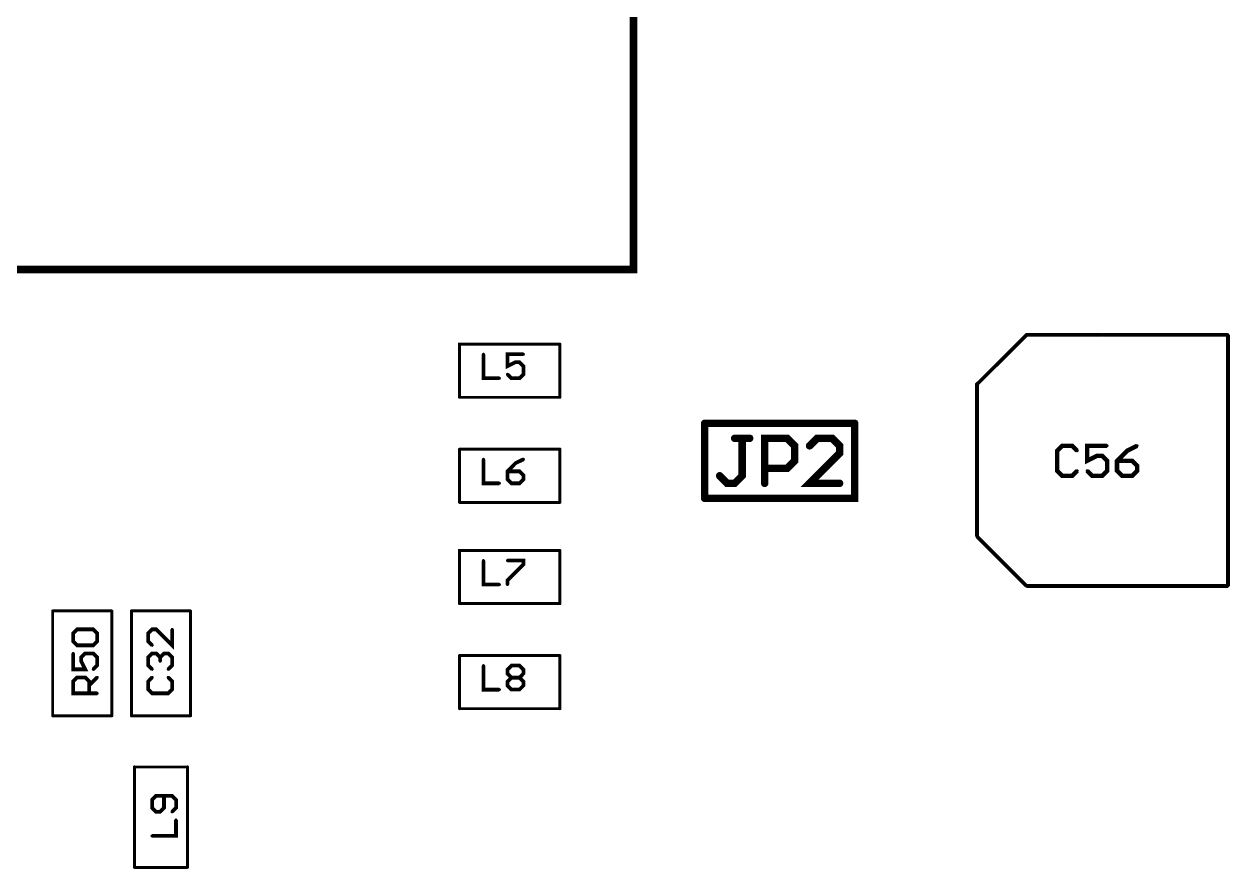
# Model space of a CAD drawing. Extents: x -4.2 to 14.8, y -3.5 to 8.8.
# Drawn here: x 0.001233 to 0.00284, y 0.002806 to 0.003932 of the extents above; entities that cross this region are included whole.
import ezdxf

# ---------------------------------------------------------------- set-up
doc = ezdxf.new("R2010")
doc.units = 0
doc.layers.add('2D_LINE_00', color=1, linetype='CONTINUOUS')

# ---------------------------------------------------------------- blocks, each defined once
blk = doc.blocks.new('SMOOTH_0$00001')
at = {"const_width": 0.00000499}
blk.add_lwpolyline([(-0.0000025, 0, 1), (0.0000025, 0, 1)], format="xyb", close=True, dxfattribs=at)
blk = doc.blocks.new('DRAWING_84')
at = {"layer": '2D_LINE_00', "const_width": 0.00001}
blk.add_lwpolyline([(0, 0), (0.002195, 0), (0.002195, 0.001195)], dxfattribs=at)
at = {"layer": '2D_LINE_00'}
blk.add_blockref('SMOOTH_0$00001', (0.002195, 0), dxfattribs=at)
blk = doc.blocks.new('DRAWING_96')
at = {"layer": '2D_LINE_00', "const_width": 0.00001}
blk.add_lwpolyline([(0, 0), (0, 0.0001)], dxfattribs=at)
at = {"layer": '2D_LINE_00'}
for p in [(0, 0.0001), (0, 0)]:
    blk.add_blockref('SMOOTH_0$00001', p, dxfattribs=at)
blk = doc.blocks.new('DRAWING_97')
at = {"layer": '2D_LINE_00', "const_width": 0.00001}
blk.add_lwpolyline([(0, 0), (0.0002, 0), (0.0002, 0.0001)], dxfattribs=at)
at = {"layer": '2D_LINE_00'}
for p in [(0.0002, 0.0001), (0, 0), (0.0002, 0)]:
    blk.add_blockref('SMOOTH_0$00001', p, dxfattribs=at)
blk = doc.blocks.new('DRAWING_98')
at = {"layer": '2D_LINE_00', "const_width": 0.00001}
blk.add_lwpolyline([(0, 0), (0.0002, 0)], dxfattribs=at)
at = {"layer": '2D_LINE_00'}
for p in [(0, 0), (0.0002, 0)]:
    blk.add_blockref('SMOOTH_0$00001', p, dxfattribs=at)
blk = doc.blocks.new('DRAWING_368')
at = {"layer": '2D_LINE_00', "const_width": 0.00001}
blk.add_lwpolyline([(0, 0), (-0.00002, 0), (-0.00001, 0), (-0.00001, -0.00005), (-0.00002, -0.00006), (-0.00003, -0.00006), (-0.00004, -0.00005)], dxfattribs=at)
at = {"layer": '2D_LINE_00'}
for p in [(-0.00002, 0), (-0.00001, 0), (0, 0), (-0.00004, -0.00005), (-0.00001, -0.00005), (-0.00003, -0.00006), (-0.00002, -0.00006)]:
    blk.add_blockref('SMOOTH_0$00001', p, dxfattribs=at)
blk = doc.blocks.new('DRAWING_369')
at = {"layer": '2D_LINE_00', "const_width": 0.00001}
blk.add_lwpolyline([(0, 0), (0, 0.00006), (0.00003, 0.00006), (0.00004, 0.00005), (0.00004, 0.00003), (0.00003, 0.00002), (0, 0.00002)], dxfattribs=at)
at = {"layer": '2D_LINE_00'}
for p in [(0, 0.00006), (0.00003, 0.00006), (0.00004, 0.00005), (0.00004, 0.00003), (0, 0.00002), (0.00003, 0.00002), (0, 0)]:
    blk.add_blockref('SMOOTH_0$00001', p, dxfattribs=at)
blk = doc.blocks.new('DRAWING_370')
at = {"layer": '2D_LINE_00', "const_width": 0.00001}
blk.add_lwpolyline([(0, 0), (-0.00004, 0), (0, 0.00004), (0, 0.00005), (-0.00001, 0.00006), (-0.00003, 0.00006), (-0.00004, 0.00005)], dxfattribs=at)
at = {"layer": '2D_LINE_00'}
for p in [(-0.00003, 0.00006), (-0.00001, 0.00006), (-0.00004, 0.00005), (0, 0.00005), (0, 0.00004), (-0.00004, 0), (0, 0)]:
    blk.add_blockref('SMOOTH_0$00001', p, dxfattribs=at)
blk = doc.blocks.new('SMOOTH_0$000003937')
at = {"const_width": 0.00000197}
blk.add_lwpolyline([(-0.000001, 0, 1), (0.000001, 0, 1)], format="xyb", close=True, dxfattribs=at)
blk = doc.blocks.new('DRAWING_893')
at = {"layer": '2D_LINE_00', "const_width": 0.00000394}
blk.add_lwpolyline([(0, 0), (0.0000787, 0)], dxfattribs=at)
at = {"layer": '2D_LINE_00'}
for p in [(0, 0), (0.0000787, 0)]:
    blk.add_blockref('SMOOTH_0$000003937', p, dxfattribs=at)
blk = doc.blocks.new('DRAWING_894')
at = {"layer": '2D_LINE_00', "const_width": 0.00000394}
blk.add_lwpolyline([(0, 0), (0, 0.0001397)], dxfattribs=at)
at = {"layer": '2D_LINE_00'}
for p in [(0, 0.0001397), (0, 0)]:
    blk.add_blockref('SMOOTH_0$000003937', p, dxfattribs=at)
blk = doc.blocks.new('DRAWING_895')
at = {"layer": '2D_LINE_00', "const_width": 0.00000394}
blk.add_lwpolyline([(0, 0), (0, 0.0001397)], dxfattribs=at)
at = {"layer": '2D_LINE_00'}
for p in [(0, 0.0001397), (0, 0)]:
    blk.add_blockref('SMOOTH_0$000003937', p, dxfattribs=at)
blk = doc.blocks.new('DRAWING_896')
at = {"layer": '2D_LINE_00', "const_width": 0.00000394}
blk.add_lwpolyline([(0, 0), (0.0000787, 0)], dxfattribs=at)
at = {"layer": '2D_LINE_00'}
for p in [(0, 0), (0.0000787, 0)]:
    blk.add_blockref('SMOOTH_0$000003937', p, dxfattribs=at)
blk = doc.blocks.new('DRAWING_1120')
at = {"layer": '2D_LINE_00', "const_width": 0.00000394}
blk.add_lwpolyline([(0, 0), (0.0000787, 0)], dxfattribs=at)
at = {"layer": '2D_LINE_00'}
for p in [(0, 0), (0.0000787, 0)]:
    blk.add_blockref('SMOOTH_0$000003937', p, dxfattribs=at)
blk = doc.blocks.new('DRAWING_1121')
at = {"layer": '2D_LINE_00', "const_width": 0.00000394}
blk.add_lwpolyline([(0, 0), (0, 0.0001397)], dxfattribs=at)
at = {"layer": '2D_LINE_00'}
for p in [(0, 0.0001397), (0, 0)]:
    blk.add_blockref('SMOOTH_0$000003937', p, dxfattribs=at)
blk = doc.blocks.new('DRAWING_1122')
at = {"layer": '2D_LINE_00', "const_width": 0.00000394}
blk.add_lwpolyline([(0, 0), (0, 0.0001397)], dxfattribs=at)
at = {"layer": '2D_LINE_00'}
for p in [(0, 0.0001397), (0, 0)]:
    blk.add_blockref('SMOOTH_0$000003937', p, dxfattribs=at)
blk = doc.blocks.new('DRAWING_1123')
at = {"layer": '2D_LINE_00', "const_width": 0.00000394}
blk.add_lwpolyline([(0, 0), (0.0000787, 0)], dxfattribs=at)
at = {"layer": '2D_LINE_00'}
for p in [(0, 0), (0.0000787, 0)]:
    blk.add_blockref('SMOOTH_0$000003937', p, dxfattribs=at)
blk = doc.blocks.new('DRAWING_1168')
at = {"layer": '2D_LINE_00', "const_width": 0.00000394}
blk.add_lwpolyline([(0, 0), (0.0000708, 0)], dxfattribs=at)
at = {"layer": '2D_LINE_00'}
for p in [(0, 0), (0.0000708, 0)]:
    blk.add_blockref('SMOOTH_0$000003937', p, dxfattribs=at)
blk = doc.blocks.new('DRAWING_1169')
at = {"layer": '2D_LINE_00', "const_width": 0.00000394}
blk.add_lwpolyline([(0, 0), (0.0000708, 0)], dxfattribs=at)
at = {"layer": '2D_LINE_00'}
for p in [(0, 0), (0.0000708, 0)]:
    blk.add_blockref('SMOOTH_0$000003937', p, dxfattribs=at)
blk = doc.blocks.new('DRAWING_1170')
at = {"layer": '2D_LINE_00', "const_width": 0.00000394}
blk.add_lwpolyline([(0, 0), (0, 0.0001339)], dxfattribs=at)
at = {"layer": '2D_LINE_00'}
for p in [(0, 0.0001339), (0, 0)]:
    blk.add_blockref('SMOOTH_0$000003937', p, dxfattribs=at)
blk = doc.blocks.new('DRAWING_1171')
at = {"layer": '2D_LINE_00', "const_width": 0.00000394}
blk.add_lwpolyline([(0, 0), (0, 0.0001339)], dxfattribs=at)
at = {"layer": '2D_LINE_00'}
for p in [(0, 0.0001339), (0, 0)]:
    blk.add_blockref('SMOOTH_0$000003937', p, dxfattribs=at)
blk = doc.blocks.new('DRAWING_1172')
at = {"layer": '2D_LINE_00', "const_width": 0.00000394}
blk.add_lwpolyline([(0, 0), (0.0001339, 0)], dxfattribs=at)
at = {"layer": '2D_LINE_00'}
for p in [(0, 0), (0.0001339, 0)]:
    blk.add_blockref('SMOOTH_0$000003937', p, dxfattribs=at)
blk = doc.blocks.new('DRAWING_1173')
at = {"layer": '2D_LINE_00', "const_width": 0.00000394}
blk.add_lwpolyline([(0, 0), (0.0001339, 0)], dxfattribs=at)
at = {"layer": '2D_LINE_00'}
for p in [(0, 0), (0.0001339, 0)]:
    blk.add_blockref('SMOOTH_0$000003937', p, dxfattribs=at)
blk = doc.blocks.new('DRAWING_1174')
at = {"layer": '2D_LINE_00', "const_width": 0.00000394}
blk.add_lwpolyline([(0, 0), (0, 0.0000708)], dxfattribs=at)
at = {"layer": '2D_LINE_00'}
for p in [(0, 0.0000708), (0, 0)]:
    blk.add_blockref('SMOOTH_0$000003937', p, dxfattribs=at)
blk = doc.blocks.new('DRAWING_1175')
at = {"layer": '2D_LINE_00', "const_width": 0.00000394}
blk.add_lwpolyline([(0, 0), (0, 0.0000708)], dxfattribs=at)
at = {"layer": '2D_LINE_00'}
for p in [(0, 0.0000708), (0, 0)]:
    blk.add_blockref('SMOOTH_0$000003937', p, dxfattribs=at)
blk = doc.blocks.new('DRAWING_1176')
at = {"layer": '2D_LINE_00', "const_width": 0.00000394}
blk.add_lwpolyline([(0, 0), (0, 0.0000708)], dxfattribs=at)
at = {"layer": '2D_LINE_00'}
for p in [(0, 0.0000708), (0, 0)]:
    blk.add_blockref('SMOOTH_0$000003937', p, dxfattribs=at)
blk = doc.blocks.new('DRAWING_1177')
at = {"layer": '2D_LINE_00', "const_width": 0.00000394}
blk.add_lwpolyline([(0, 0), (0, 0.0000708), (0.0001339, 0.0000708)], dxfattribs=at)
at = {"layer": '2D_LINE_00'}
for p in [(0, 0.0000708), (0.0001339, 0.0000708), (0, 0)]:
    blk.add_blockref('SMOOTH_0$000003937', p, dxfattribs=at)
blk = doc.blocks.new('DRAWING_1178')
at = {"layer": '2D_LINE_00', "const_width": 0.00000394}
blk.add_lwpolyline([(0, 0), (0.0001339, 0)], dxfattribs=at)
at = {"layer": '2D_LINE_00'}
for p in [(0, 0), (0.0001339, 0)]:
    blk.add_blockref('SMOOTH_0$000003937', p, dxfattribs=at)
blk = doc.blocks.new('DRAWING_1179')
at = {"layer": '2D_LINE_00', "const_width": 0.00000394}
blk.add_lwpolyline([(0, 0), (0.0001339, 0)], dxfattribs=at)
at = {"layer": '2D_LINE_00'}
for p in [(0, 0), (0.0001339, 0)]:
    blk.add_blockref('SMOOTH_0$000003937', p, dxfattribs=at)
blk = doc.blocks.new('DRAWING_1180')
at = {"layer": '2D_LINE_00', "const_width": 0.00000394}
blk.add_lwpolyline([(0, 0), (0.0001339, 0)], dxfattribs=at)
at = {"layer": '2D_LINE_00'}
for p in [(0, 0), (0.0001339, 0)]:
    blk.add_blockref('SMOOTH_0$000003937', p, dxfattribs=at)
blk = doc.blocks.new('DRAWING_1181')
at = {"layer": '2D_LINE_00', "const_width": 0.00000394}
blk.add_lwpolyline([(0, 0), (0, 0.0000709)], dxfattribs=at)
at = {"layer": '2D_LINE_00'}
for p in [(0, 0.0000709), (0, 0)]:
    blk.add_blockref('SMOOTH_0$000003937', p, dxfattribs=at)
blk = doc.blocks.new('DRAWING_1182')
at = {"layer": '2D_LINE_00', "const_width": 0.00000394}
blk.add_lwpolyline([(0, 0), (0, 0.0000709)], dxfattribs=at)
at = {"layer": '2D_LINE_00'}
for p in [(0, 0.0000709), (0, 0)]:
    blk.add_blockref('SMOOTH_0$000003937', p, dxfattribs=at)
blk = doc.blocks.new('DRAWING_1183')
at = {"layer": '2D_LINE_00', "const_width": 0.00000394}
blk.add_lwpolyline([(0, 0), (0, 0.0000709)], dxfattribs=at)
at = {"layer": '2D_LINE_00'}
for p in [(0, 0.0000709), (0, 0)]:
    blk.add_blockref('SMOOTH_0$000003937', p, dxfattribs=at)
blk = doc.blocks.new('DRAWING_1184')
at = {"layer": '2D_LINE_00', "const_width": 0.00000394}
blk.add_lwpolyline([(0, 0), (0, 0.0000709), (0.0001339, 0.0000709)], dxfattribs=at)
at = {"layer": '2D_LINE_00'}
for p in [(0, 0.0000709), (0.0001339, 0.0000709), (0, 0)]:
    blk.add_blockref('SMOOTH_0$000003937', p, dxfattribs=at)
blk = doc.blocks.new('DRAWING_1185')
at = {"layer": '2D_LINE_00', "const_width": 0.00000394}
blk.add_lwpolyline([(0, 0), (0.0001339, 0)], dxfattribs=at)
at = {"layer": '2D_LINE_00'}
for p in [(0, 0), (0.0001339, 0)]:
    blk.add_blockref('SMOOTH_0$000003937', p, dxfattribs=at)
blk = doc.blocks.new('DRAWING_1248')
at = {"layer": '2D_LINE_00', "const_width": 0.00000601}
blk.add_lwpolyline([(0, 0), (-0.0000067, 0.0000067), (-0.00002, 0.0000067), (-0.0000267, 0), (-0.0000267, -0.0000266), (-0.00002, -0.0000333), (-0.0000067, -0.0000333), (0, -0.0000266)], dxfattribs=at)
at = {"layer": '2D_LINE_00'}
for p in [(-0.0000267, 0), (-0.00002, 0.0000067), (-0.0000067, 0.0000067), (0, 0), (-0.0000267, -0.0000266), (-0.00002, -0.0000333), (-0.0000067, -0.0000333), (0, -0.0000266)]:
    blk.add_blockref('SMOOTH_0$000003937', p, dxfattribs=at)
blk = doc.blocks.new('DRAWING_1249')
at = {"layer": '2D_LINE_00', "const_width": 0.00000601}
blk.add_lwpolyline([(0, 0), (-0.0000266, 0), (-0.0000266, -0.00002), (-0.0000133, -0.0000133), (-0.0000067, -0.0000133), (0, -0.00002), (0, -0.0000333), (-0.0000067, -0.00004), (-0.00002, -0.00004), (-0.0000266, -0.0000333)], dxfattribs=at)
at = {"layer": '2D_LINE_00'}
for p in [(-0.0000266, 0), (0, 0), (-0.0000133, -0.0000133), (-0.0000067, -0.0000133), (-0.0000266, -0.00002), (-0.0000266, -0.0000333), (0, -0.00002), (0, -0.0000333), (-0.00002, -0.00004), (-0.0000067, -0.00004)]:
    blk.add_blockref('SMOOTH_0$000003937', p, dxfattribs=at)
blk = doc.blocks.new('DRAWING_1250')
at = {"layer": '2D_LINE_00', "const_width": 0.00000601}
blk.add_lwpolyline([(0, 0), (-0.0000133, -0.0000067), (-0.0000267, -0.00002), (-0.0000267, -0.0000333), (-0.00002, -0.00004), (-0.0000067, -0.00004), (0, -0.0000333), (0, -0.0000267), (-0.0000067, -0.00002), (-0.0000267, -0.00002)], dxfattribs=at)
at = {"layer": '2D_LINE_00'}
for p in [(0, 0), (-0.0000133, -0.0000067), (-0.0000267, -0.00002), (-0.0000267, -0.00002), (-0.0000267, -0.0000333), (-0.0000067, -0.00002), (0, -0.0000267), (0, -0.0000333), (-0.00002, -0.00004), (-0.0000067, -0.00004)]:
    blk.add_blockref('SMOOTH_0$000003937', p, dxfattribs=at)
blk = doc.blocks.new('DRAWING_1866')
at = {"layer": '2D_LINE_00', "const_width": 0.00000501}
blk.add_lwpolyline([(0, 0), (0.0001673, 0)], dxfattribs=at)
at = {"layer": '2D_LINE_00'}
for p in [(0, 0), (0.0001673, 0)]:
    blk.add_blockref('SMOOTH_0$000003937', p, dxfattribs=at)
blk = doc.blocks.new('DRAWING_1867')
at = {"layer": '2D_LINE_00', "const_width": 0.00000501}
blk.add_lwpolyline([(0, 0), (0, 0.0003347)], dxfattribs=at)
at = {"layer": '2D_LINE_00'}
for p in [(0, 0.0003347), (0, 0)]:
    blk.add_blockref('SMOOTH_0$000003937', p, dxfattribs=at)
blk = doc.blocks.new('DRAWING_1868')
at = {"layer": '2D_LINE_00', "const_width": 0.00000501}
blk.add_lwpolyline([(0, 0), (0, 0.0002028), (0.000066, 0.0002687), (0.0001673, 0.0002687)], dxfattribs=at)
at = {"layer": '2D_LINE_00'}
for p in [(0.000066, 0.0002687), (0.0001673, 0.0002687), (0, 0.0002028), (0, 0)]:
    blk.add_blockref('SMOOTH_0$000003937', p, dxfattribs=at)
blk = doc.blocks.new('DRAWING_1869')
at = {"layer": '2D_LINE_00', "const_width": 0.00000501}
blk.add_lwpolyline([(0, 0), (0.0001014, 0)], dxfattribs=at)
at = {"layer": '2D_LINE_00'}
for p in [(0, 0), (0.0001014, 0)]:
    blk.add_blockref('SMOOTH_0$000003937', p, dxfattribs=at)
blk = doc.blocks.new('DRAWING_1870')
at = {"layer": '2D_LINE_00', "const_width": 0.00000501}
blk.add_lwpolyline([(0, 0), (0.000066, -0.000066)], dxfattribs=at)
at = {"layer": '2D_LINE_00'}
for p in [(0, 0), (0.000066, -0.000066)]:
    blk.add_blockref('SMOOTH_0$000003937', p, dxfattribs=at)
blk = doc.blocks.new('DRAWING_1871')
at = {"layer": '2D_LINE_00', "const_width": 0.00000501}
blk.add_lwpolyline([(0, 0), (0.0001673, 0)], dxfattribs=at)
at = {"layer": '2D_LINE_00'}
for p in [(0, 0), (0.0001673, 0)]:
    blk.add_blockref('SMOOTH_0$000003937', p, dxfattribs=at)
blk = doc.blocks.new('DRAWING_2681')
at = {"layer": '2D_LINE_00', "const_width": 0.00000501}
blk.add_lwpolyline([(0, 0), (-0.0000053, -0.0000054), (-0.0000053, -0.000016), (0, -0.0000213), (0.0000213, -0.0000213), (0.0000267, -0.000016), (0.0000267, -0.0000054), (0.0000213, 0)], dxfattribs=at)
at = {"layer": '2D_LINE_00'}
for p in [(0, 0), (0.0000213, 0), (-0.0000053, -0.0000054), (-0.0000053, -0.000016), (0.0000267, -0.0000054), (0.0000267, -0.000016), (0, -0.0000213), (0.0000213, -0.0000213)]:
    blk.add_blockref('SMOOTH_0$000003937', p, dxfattribs=at)
blk = doc.blocks.new('DRAWING_2682')
at = {"layer": '2D_LINE_00', "const_width": 0.00000501}
blk.add_lwpolyline([(0, 0), (-0.0000053, 0.0000053), (-0.0000053, 0.000016), (0, 0.0000213), (0.0000053, 0.0000213), (0.0000107, 0.000016), (0.0000107, 0.0000107), (0.0000107, 0.000016), (0.000016, 0.0000213), (0.0000213, 0.0000213), (0.0000267, 0.000016), (0.0000267, 0.0000053), (0.0000213, 0)], dxfattribs=at)
at = {"layer": '2D_LINE_00'}
for p in [(-0.0000053, 0.000016), (0, 0.0000213), (0.0000053, 0.0000213), (0.0000107, 0.000016), (0.0000107, 0.000016), (0.000016, 0.0000213), (0.0000213, 0.0000213), (0.0000267, 0.000016), (-0.0000053, 0.0000053), (0, 0), (0.0000107, 0.0000107), (0.0000213, 0), (0.0000267, 0.0000053)]:
    blk.add_blockref('SMOOTH_0$000003937', p, dxfattribs=at)
blk = doc.blocks.new('DRAWING_2683')
at = {"layer": '2D_LINE_00', "const_width": 0.00000501}
blk.add_lwpolyline([(0, 0), (0, -0.0000213), (-0.0000213, 0), (-0.0000267, 0), (-0.000032, -0.0000053), (-0.000032, -0.000016), (-0.0000267, -0.0000213)], dxfattribs=at)
at = {"layer": '2D_LINE_00'}
for p in [(-0.0000267, 0), (-0.0000213, 0), (0, 0), (-0.000032, -0.0000053), (-0.000032, -0.000016), (-0.0000267, -0.0000213), (0, -0.0000213)]:
    blk.add_blockref('SMOOTH_0$000003937', p, dxfattribs=at)
blk = doc.blocks.new('DRAWING_2799')
at = {"layer": '2D_LINE_00', "const_width": 0.00000501}
blk.add_lwpolyline([(0, 0), (-0.000032, 0), (-0.000032, 0.000016), (-0.0000267, 0.0000213), (-0.000016, 0.0000213), (-0.0000107, 0.000016), (-0.0000107, 0)], dxfattribs=at)
at = {"layer": '2D_LINE_00'}
for p in [(-0.000032, 0.000016), (-0.0000267, 0.0000213), (-0.000016, 0.0000213), (-0.0000107, 0.000016), (-0.000032, 0), (-0.0000107, 0), (0, 0)]:
    blk.add_blockref('SMOOTH_0$000003937', p, dxfattribs=at)
blk = doc.blocks.new('DRAWING_2800')
at = {"layer": '2D_LINE_00', "const_width": 0.00000501}
blk.add_lwpolyline([(0, 0), (0.0000107, 0.0000107)], dxfattribs=at)
at = {"layer": '2D_LINE_00'}
for p in [(0, 0), (0.0000107, 0.0000107)]:
    blk.add_blockref('SMOOTH_0$000003937', p, dxfattribs=at)
blk = doc.blocks.new('DRAWING_2801')
at = {"layer": '2D_LINE_00', "const_width": 0.00000501}
blk.add_lwpolyline([(0, 0), (0, -0.0000213), (0.000016, -0.0000213), (0.0000107, -0.0000107), (0.0000107, -0.0000053), (0.000016, 0), (0.0000267, 0), (0.000032, -0.0000053), (0.000032, -0.000016), (0.0000267, -0.0000213)], dxfattribs=at)
at = {"layer": '2D_LINE_00'}
for p in [(0, 0), (0.000016, 0), (0.0000267, 0), (0.0000107, -0.0000053), (0.0000107, -0.0000107), (0.000032, -0.0000053), (0.000032, -0.000016), (0, -0.0000213), (0.000016, -0.0000213), (0.0000267, -0.0000213)]:
    blk.add_blockref('SMOOTH_0$000003937', p, dxfattribs=at)
blk = doc.blocks.new('DRAWING_2802')
at = {"layer": '2D_LINE_00', "const_width": 0.00000501}
blk.add_lwpolyline([(0, 0), (-0.0000053, 0.0000053), (-0.0000053, 0.000016), (0, 0.0000213), (0.0000213, 0.0000213), (0.0000267, 0.000016), (0.0000267, 0.0000053), (0.0000213, 0), (0, 0)], dxfattribs=at)
at = {"layer": '2D_LINE_00'}
for p in [(-0.0000053, 0.000016), (0, 0.0000213), (0.0000213, 0.0000213), (0.0000267, 0.000016), (-0.0000053, 0.0000053), (0, 0), (0, 0), (0.0000213, 0), (0.0000267, 0.0000053)]:
    blk.add_blockref('SMOOTH_0$000003937', p, dxfattribs=at)
blk = doc.blocks.new('DRAWING_2847')
at = {"layer": '2D_LINE_00', "const_width": 0.00000501}
blk.add_lwpolyline([(0, 0), (0.000032, 0), (0.000032, 0.0000213)], dxfattribs=at)
at = {"layer": '2D_LINE_00'}
for p in [(0.000032, 0.0000213), (0, 0), (0.000032, 0)]:
    blk.add_blockref('SMOOTH_0$000003937', p, dxfattribs=at)
blk = doc.blocks.new('DRAWING_2848')
at = {"layer": '2D_LINE_00', "const_width": 0.00000501}
blk.add_lwpolyline([(0, 0), (0.0000054, 0.0000053), (0.0000054, 0.000016), (0, 0.0000213), (-0.0000213, 0.0000213), (-0.0000266, 0.000016), (-0.0000266, 0.0000053), (-0.0000213, 0), (-0.000016, 0), (-0.0000107, 0.0000053), (-0.0000107, 0.0000213)], dxfattribs=at)
at = {"layer": '2D_LINE_00'}
for p in [(-0.0000266, 0.000016), (-0.0000213, 0.0000213), (-0.0000107, 0.0000213), (0, 0.0000213), (0.0000054, 0.000016), (-0.0000266, 0.0000053), (-0.0000213, 0), (-0.000016, 0), (-0.0000107, 0.0000053), (0, 0), (0.0000054, 0.0000053)]:
    blk.add_blockref('SMOOTH_0$000003937', p, dxfattribs=at)
blk = doc.blocks.new('DRAWING_2849')
at = {"layer": '2D_LINE_00', "const_width": 0.00000501}
blk.add_lwpolyline([(0, 0), (0, -0.000032), (0.0000213, -0.000032)], dxfattribs=at)
at = {"layer": '2D_LINE_00'}
for p in [(0, 0), (0, -0.000032), (0.0000213, -0.000032)]:
    blk.add_blockref('SMOOTH_0$000003937', p, dxfattribs=at)
blk = doc.blocks.new('DRAWING_2850')
at = {"layer": '2D_LINE_00', "const_width": 0.00000501}
blk.add_lwpolyline([(0, 0), (0.0000053, 0.0000053), (0.000016, 0.0000053), (0.0000213, 0), (0.0000213, -0.0000053), (0.000016, -0.0000107), (0.0000213, -0.000016), (0.0000213, -0.0000213), (0.000016, -0.0000266), (0.0000053, -0.0000266), (0, -0.0000213), (0, -0.000016), (0.0000053, -0.0000107), (0, -0.0000053), (0, 0)], dxfattribs=at)
at = {"layer": '2D_LINE_00'}
for p in [(0, 0), (0, 0), (0.0000053, 0.0000053), (0.000016, 0.0000053), (0.0000213, 0), (0, -0.0000053), (0, -0.000016), (0.0000053, -0.0000107), (0.000016, -0.0000107), (0.0000213, -0.0000053), (0.0000213, -0.000016), (0, -0.0000213), (0.0000053, -0.0000266), (0.000016, -0.0000266), (0.0000213, -0.0000213)]:
    blk.add_blockref('SMOOTH_0$000003937', p, dxfattribs=at)
blk = doc.blocks.new('DRAWING_2851')
at = {"layer": '2D_LINE_00', "const_width": 0.00000501}
blk.add_lwpolyline([(0, 0), (0.0000107, 0)], dxfattribs=at)
at = {"layer": '2D_LINE_00'}
for p in [(0, 0), (0.0000107, 0)]:
    blk.add_blockref('SMOOTH_0$000003937', p, dxfattribs=at)
blk = doc.blocks.new('DRAWING_2852')
at = {"layer": '2D_LINE_00', "const_width": 0.00000501}
blk.add_lwpolyline([(0, 0), (0, -0.000032), (0.0000213, -0.000032)], dxfattribs=at)
at = {"layer": '2D_LINE_00'}
for p in [(0, 0), (0, -0.000032), (0.0000213, -0.000032)]:
    blk.add_blockref('SMOOTH_0$000003937', p, dxfattribs=at)
blk = doc.blocks.new('DRAWING_2853')
at = {"layer": '2D_LINE_00', "const_width": 0.00000501}
blk.add_lwpolyline([(0, 0), (0.0000213, 0), (0.0000213, -0.0000053), (0, -0.0000266), (0, -0.000032)], dxfattribs=at)
at = {"layer": '2D_LINE_00'}
for p in [(0, 0), (0.0000213, 0), (0.0000213, -0.0000053), (0, -0.0000266), (0, -0.000032)]:
    blk.add_blockref('SMOOTH_0$000003937', p, dxfattribs=at)
blk = doc.blocks.new('DRAWING_2854')
at = {"layer": '2D_LINE_00', "const_width": 0.00000501}
blk.add_lwpolyline([(0, 0), (0, -0.000032), (0.0000213, -0.000032)], dxfattribs=at)
at = {"layer": '2D_LINE_00'}
for p in [(0, 0), (0, -0.000032), (0.0000213, -0.000032)]:
    blk.add_blockref('SMOOTH_0$000003937', p, dxfattribs=at)
blk = doc.blocks.new('DRAWING_2855')
at = {"layer": '2D_LINE_00', "const_width": 0.00000501}
blk.add_lwpolyline([(0, 0), (-0.0000107, -0.0000053), (-0.0000213, -0.000016), (-0.0000213, -0.0000267), (-0.000016, -0.000032), (-0.0000053, -0.000032), (0, -0.0000267), (0, -0.0000213), (-0.0000053, -0.000016), (-0.0000213, -0.000016)], dxfattribs=at)
at = {"layer": '2D_LINE_00'}
for p in [(0, 0), (-0.0000213, -0.000016), (-0.0000213, -0.000016), (-0.0000107, -0.0000053), (-0.0000053, -0.000016), (-0.0000213, -0.0000267), (-0.000016, -0.000032), (-0.0000053, -0.000032), (0, -0.0000213), (0, -0.0000267)]:
    blk.add_blockref('SMOOTH_0$000003937', p, dxfattribs=at)
blk = doc.blocks.new('DRAWING_2856')
at = {"layer": '2D_LINE_00', "const_width": 0.00000501}
blk.add_lwpolyline([(0, 0), (0, -0.000032), (0.0000213, -0.000032)], dxfattribs=at)
at = {"layer": '2D_LINE_00'}
for p in [(0, 0), (0, -0.000032), (0.0000213, -0.000032)]:
    blk.add_blockref('SMOOTH_0$000003937', p, dxfattribs=at)
blk = doc.blocks.new('DRAWING_2857')
at = {"layer": '2D_LINE_00', "const_width": 0.00000501}
blk.add_lwpolyline([(0, 0), (-0.0000213, 0), (-0.0000213, -0.000016), (-0.0000107, -0.0000107), (-0.0000053, -0.0000107), (0, -0.000016), (0, -0.0000267), (-0.0000053, -0.000032), (-0.000016, -0.000032), (-0.0000213, -0.0000267)], dxfattribs=at)
at = {"layer": '2D_LINE_00'}
for p in [(-0.0000213, 0), (0, 0), (-0.0000213, -0.000016), (-0.0000107, -0.0000107), (-0.0000053, -0.0000107), (0, -0.000016), (-0.0000213, -0.0000267), (-0.000016, -0.000032), (-0.0000053, -0.000032), (0, -0.0000267)]:
    blk.add_blockref('SMOOTH_0$000003937', p, dxfattribs=at)

msp = doc.modelspace()

# ---------------------------------------------------------------- block references
for name, p in [('DRAWING_84', (-0.00015, 0.003605)), ('DRAWING_1184', (0.0018131, 0.0034346)), ('DRAWING_1183', (0.0019469, 0.0034346)), ('DRAWING_1868', (0.0025031, 0.0032491)), ('DRAWING_1866', (0.0026705, 0.0035178)), ('DRAWING_1867', (0.0028378, 0.0031831)), ('DRAWING_2856', (0.001845, 0.003492)), ('DRAWING_2857', (0.0018983, 0.003492)), ('DRAWING_1185', (0.0018131, 0.0034346)), ('DRAWING_96', (0.00214, 0.0033)), ('DRAWING_97', (0.00214, 0.0033)), ('DRAWING_98', (0.00214, 0.0034)), ('DRAWING_368', (0.0022, 0.00338)), ('DRAWING_369', (0.00222, 0.00332)), ('DRAWING_370', (0.0023199, 0.00332)), ('DRAWING_1180', (0.0018131, 0.0033654)), ('DRAWING_1181', (0.0018131, 0.0032946)), ('DRAWING_1182', (0.0019469, 0.0032946)), ('DRAWING_1248', (0.0026367, 0.0033633)), ('DRAWING_1249', (0.0026766, 0.00337)), ('DRAWING_1250', (0.0027166, 0.00337)), ('DRAWING_2854', (0.001845, 0.003352)), ('DRAWING_2855', (0.0018983, 0.003352)), ('DRAWING_1179', (0.0018131, 0.0032946)), ('DRAWING_1870', (0.0025031, 0.0032491)), ('DRAWING_1177', (0.0018131, 0.0031596)), ('DRAWING_1176', (0.0019469, 0.0031596)), ('DRAWING_2852', (0.001845, 0.003217)), ('DRAWING_2853', (0.001877, 0.003217)), ('DRAWING_1869', (0.0025691, 0.0031831)), ('DRAWING_1871', (0.0026705, 0.0031831)), ('DRAWING_1120', (0.0012706, 0.0031499)), ('DRAWING_1121', (0.0012706, 0.0030101)), ('DRAWING_1122', (0.0013494, 0.0030101)), ('DRAWING_893', (0.0013756, 0.0031499)), ('DRAWING_894', (0.0013756, 0.0030101)), ('DRAWING_895', (0.0014544, 0.0030101)), ('DRAWING_1178', (0.0018131, 0.0031596)), ('DRAWING_2802', (0.0013033, 0.003104)), ('DRAWING_2683', (0.00143, 0.0031253)), ('DRAWING_2801', (0.001298, 0.0030933)), ('DRAWING_2682', (0.0014033, 0.003072)), ('DRAWING_1173', (0.0018131, 0.0030904)), ('DRAWING_1174', (0.0018131, 0.0030196)), ('DRAWING_1175', (0.0019469, 0.0030196)), ('DRAWING_2849', (0.001845, 0.003077)), ('DRAWING_2850', (0.001877, 0.0030717)), ('DRAWING_2799', (0.00133, 0.00304)), ('DRAWING_2800', (0.0013193, 0.0030507)), ('DRAWING_2681', (0.0014033, 0.0030613)), ('DRAWING_2851', (0.0018823, 0.003061)), ('DRAWING_1123', (0.0012706, 0.0030101)), ('DRAWING_896', (0.0013756, 0.0030101)), ('DRAWING_1172', (0.0018131, 0.0030196)), ('DRAWING_1169', (0.0013796, 0.0029419)), ('DRAWING_1171', (0.0013796, 0.0028081)), ('DRAWING_1170', (0.0014504, 0.0028081)), ('DRAWING_2848', (0.0014297, 0.002882)), ('DRAWING_2847', (0.001403, 0.00285)), ('DRAWING_1168', (0.0013796, 0.0028081))]:
    msp.add_blockref(name, p)

doc.saveas('drawing.dxf')
